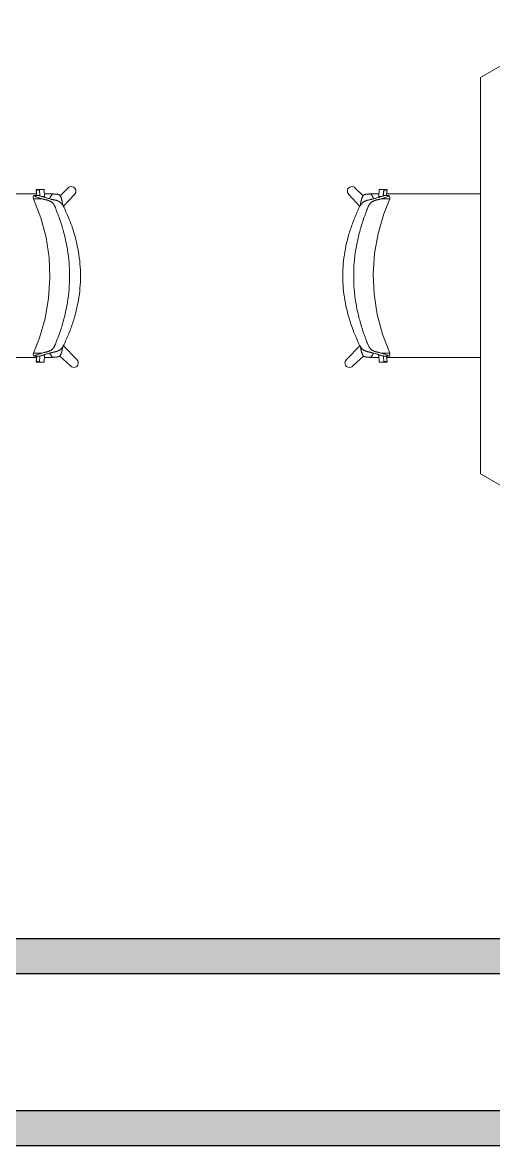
# Model space of a CAD drawing. Header units: millimetres. Extents: x 79795 to 317870, y -36033 to 97293.
# Drawn here: x 209211 to 210579, y 15107 to 18366 of the extents above; entities that cross this region are included whole.
import ezdxf

# ---------------------------------------------------------------- set-up
doc = ezdxf.new("R2010")
doc.units = ezdxf.units.MM
doc.header["$MEASUREMENT"] = 0
for name, color, linetype, lineweight in [('CSM-STL-XX-ZZ-M3-A-XXXX-00001_detached _19_04_21__rvt-1-Level 4$0$A-WALL-PATT', 7, 'CONTINUOUS', 9), ('CSM-STL-XX-ZZ-M3-A-XXXX-00001_detached _19_04_21__rvt-1-Level 4$0$I-WALL', 7, 'CONTINUOUS', 9), ('I-FURN', 8, 'CONTINUOUS', 9)]:
    doc.layers.add(name, color=color, linetype=linetype, lineweight=lineweight)

msp = doc.modelspace()

# ---------------------------------------------------------------- hatches: boundary and pattern name
at = {"layer": 'CSM-STL-XX-ZZ-M3-A-XXXX-00001_detached _19_04_21__rvt-1-Level 4$0$A-WALL-PATT'}
for points in [[(212299.8, 15606.3), (212400.8, 15606.3), (212400.8, 15707.3), (205200.8, 15707.3), (205200.8, 15606.3), (211807.1, 15606.3)], [(212400.8, 15107.3), (212400.8, 15208.3), (205301.8, 15208.3), (205301.8, 15107.3), (211807.1, 15107.3)]]:
    msp.add_hatch(color=256, dxfattribs=at).paths.add_polyline_path(points, flags=0)

# ---------------------------------------------------------------- linework, layer by layer
at = {"layer": 'CSM-STL-XX-ZZ-M3-A-XXXX-00001_detached _19_04_21__rvt-1-Level 4$0$I-WALL', "lineweight": 30}
for p, q in [((212400.8, 15707.3), (205200.8, 15707.3)), ((205301.8, 15606.3), (212299.8, 15606.3)), ((212299.8, 15208.3), (205301.8, 15208.3)), ((205301.8, 15107.3), (212400.8, 15107.3))]:
    msp.add_line(p, q, dxfattribs=at)
at = {"layer": 'I-FURN'}
for p, q in [((211536.9, 18781.5), (210541, 18206.5)), ((210541, 18206.5), (210541, 17056.5)), ((209242.7, 17858.1), (209242.9, 17859.6)), ((209242.8, 17856.2), (209242.7, 17858.1)), ((209242.9, 17859.6), (209243.7, 17861.7)), ((209243.7, 17861.7), (209244.9, 17863.5)), ((209260.6, 17863.5), (209247, 17863.5)), ((209251.1, 17880.7), (209253.2, 17863.5)), ((209251.2, 17881.6), (209253.3, 17863.5)), ((209264.5, 17881.6), (209251.2, 17881.6)), ((209262, 17863), (209260.8, 17880.3)), ((209262.1, 17862.9), (209260.9, 17881.3)), ((209260.9, 17881.3), (209274.2, 17881.3)), ((209275.6, 17861.4), (209266.7, 17861.4)), ((209275.5, 17860.4), (209269.6, 17860.4)), ((209274.2, 17881.3), (209275.6, 17861.4)), ((209343.5, 17885.2), (209320.7, 17863.1)), ((209330, 17831.9), (209362.2, 17867)), ((210158.8, 17867), (210191, 17831.9)), ((210200.3, 17863.1), (210177.5, 17885.2)), ((210245.4, 17861.4), (210246.8, 17881.3)), ((210254.3, 17861.4), (210245.4, 17861.4)), ((210251.4, 17860.4), (210245.5, 17860.4)), ((210246.8, 17881.3), (210260.1, 17881.3)), ((210269.8, 17881.6), (210256.5, 17881.6)), ((210260.1, 17881.3), (210258.9, 17862.9)), ((210260.2, 17880.3), (210259, 17863)), ((210274, 17863.5), (210260.4, 17863.5)), ((210267.7, 17863.5), (210269.8, 17881.6)), ((210267.8, 17863.5), (210269.9, 17880.7)), ((210276.1, 17863.5), (210277.2, 17861.9)), ((210277.2, 17861.9), (210277.9, 17860.2)), ((210277.9, 17860.2), (210278.2, 17858.7)), ((210278.2, 17858.7), (210278.2, 17856.4)), ((209243.3, 17854.4), (209242.8, 17856.2)), ((209243.3, 17854.4), (209264.6, 17799.2)), ((210260.2, 17810.4), (210277.7, 17854.4)), ((210278.2, 17856.4), (210277.7, 17854.4)), ((209264.6, 17799.2), (209279.8, 17742.1)), ((210243.8, 17753.6), (210260.2, 17810.4)), ((209279.8, 17742.1), (209288.7, 17683.7)), ((210233.6, 17695.4), (210243.8, 17753.6)), ((210229.7, 17636.4), (210233.6, 17695.4)), ((209288.7, 17683.7), (209291.3, 17624.6)), ((210232.3, 17577.3), (210229.7, 17636.4)), ((209291.3, 17624.6), (209287.4, 17565.6)), ((209287.4, 17565.6), (209277.2, 17507.3)), ((210241.2, 17518.9), (210232.3, 17577.3)), ((209277.2, 17507.3), (209260.8, 17450.5)), ((210256.4, 17461.7), (210241.2, 17518.9)), ((209260.8, 17450.5), (209243.3, 17406.6)), ((210277.7, 17406.6), (210256.4, 17461.7)), ((209242.8, 17404.8), (209242.7, 17402.9)), ((209242.7, 17402.9), (209242.9, 17401.4)), ((209243.3, 17406.6), (209242.8, 17404.8)), ((209272.6, 17401.5), (209275.6, 17401.5)), ((209368.9, 17388), (209329.4, 17428.7)), ((210191.6, 17428.7), (210152.1, 17388)), ((210245.4, 17401.5), (210248.4, 17401.5)), ((210278.2, 17404.5), (210277.7, 17406.6)), ((210277.9, 17400.8), (210278.2, 17402.2)), ((210278.2, 17402.2), (210278.2, 17404.5)), ((209242.9, 17401.4), (209243.7, 17399.3)), ((209243.7, 17399.3), (209244.9, 17397.5)), ((209260.6, 17397.5), (209247, 17397.5)), ((209253.2, 17397.5), (209251.1, 17380.3)), ((209251.1, 17380.3), (209264.5, 17380.3)), ((209253.1, 17397.5), (209251.2, 17381.3)), ((209260.8, 17380.6), (209262, 17398)), ((209274.2, 17380.6), (209260.8, 17380.6)), ((209269.6, 17400.5), (209275.5, 17400.5)), ((209275.5, 17400.5), (209274.2, 17380.6)), ((209319.1, 17398.3), (209350.7, 17369.3)), ((210170.3, 17369.3), (210201.9, 17398.3)), ((210246.8, 17380.6), (210245.5, 17400.5)), ((210245.5, 17400.5), (210251.4, 17400.5)), ((210260.2, 17380.6), (210246.8, 17380.6)), ((210256.5, 17380.3), (210269.9, 17380.3)), ((210259, 17398), (210260.2, 17380.6)), ((210274, 17397.5), (210260.4, 17397.5)), ((210269.9, 17380.3), (210267.8, 17397.5)), ((210269.8, 17381.3), (210267.9, 17397.5)), ((210276.1, 17397.5), (210277.2, 17399)), ((210277.2, 17399), (210277.9, 17400.8)), ((210541, 17056.5), (211536.9, 16481.5))]:
    msp.add_line(p, q, dxfattribs=at)
for centre, start, end in [((209353.4, 17876.8), 311.9896, 139.6059), ((210167.6, 17876.8), 40.3941, 228.0104), ((209360.4, 17378.1), 221.9662, 49.5824), ((210160.6, 17378.1), 130.4176, 318.0338)]:
    msp.add_arc(centre, 13.1, start, end, dxfattribs=at)
for centre, start_param, end_param in [((209256.5, 17897.1), 2.819103, 3.398599), ((209256.5, 17898.1), 2.819103, 3.398599), ((209269.9, 17898.1), 2.819103, 2.890747), ((210251.1, 17898.1), 3.380441, 3.464082), ((210264.4, 17898.1), 2.884586, 3.464082), ((210264.5, 17897.1), 2.884586, 3.464082), ((209256.5, 17363.8), 6.026179, 6.605675), ((209256.5, 17364.8), 6.026179, 6.605675), ((209269.9, 17363.8), 0.249171, 0.322489), ((210251.1, 17363.8), 5.960696, 6.044337), ((210264.4, 17364.8), 5.960696, 6.540192), ((210264.5, 17363.8), 5.960696, 6.540192)]:
    msp.add_ellipse(centre, major_axis=(0, 17.4), ratio=0.978487, start_param=start_param, end_param=end_param, dxfattribs=at)
for points, knots in [([(208979.4, 17868.8), (208979.5, 17868.8), (208984.7, 17868.8), (208995, 17868.8), (209010.4, 17868.8), (209025.5, 17868.8), (209038, 17868.8), (209048.1, 17868.8), (209055.8, 17868.8), (209063.4, 17868.8), (209073.4, 17868.8), (209085.8, 17868.8), (209098.2, 17868.8), (209108.1, 17868.8), (209115.7, 17868.8), (209123.3, 17868.8), (209133.3, 17868.8), (209145.7, 17868.8), (209158.2, 17868.8), (209168.2, 17868.8), (209175.9, 17868.8), (209183.6, 17868.8), (209193.7, 17868.8), (209206.2, 17868.8), (209221.2, 17868.8), (209236.6, 17868.8), (209247.4, 17868.8), (209253, 17868.8), (209253.4, 17868.8)], [-0.751114, -0.751114, -0.751114, -0.751114, -0.75, -0.7142857, -0.6785714, -0.6428571, -0.6071429, -0.5892857, -0.5714286, -0.5535714, -0.5357143, -0.5, -0.4642857, -0.4464286, -0.4285714, -0.4107143, -0.3928571, -0.3571429, -0.3214286, -0.3035714, -0.2857143, -0.2678571, -0.25, -0.2142857, -0.1785714, -0.1428571, -0.1071429, -0.103964, -0.103964, -0.103964, -0.103964]), ([(209247, 17863.5), (209246.4, 17863.5), (209245.6, 17863.5), (209244.9, 17863.5), (209244.8, 17863.5), (209245.4, 17863.5), (209246.2, 17863.5), (209246.6, 17863.5)], [0, 0, 0, 0, 0.125, 0.25, 0.375, 0.5, 0.5837817, 0.5837817, 0.5837817, 0.5837817]), ([(209267.7, 17861), (209269.6, 17860.4), (209272.8, 17859.3), (209277.9, 17857.9), (209282, 17856.7), (209286.2, 17855.6), (209290.7, 17854.4), (209294.7, 17853.3), (209298.1, 17852.5), (209300.2, 17851.9), (209301.9, 17851.5), (209303.6, 17851.2), (209305.3, 17850.9), (209307.1, 17850.5), (209308.4, 17850.2), (209309.6, 17849.8), (209310.4, 17849.5), (209310.9, 17849.3), (209311.3, 17849.2), (209311.7, 17849), (209312.2, 17848.8), (209313.1, 17848.4), (209314.4, 17847.9), (209316.1, 17847.3), (209317.8, 17846.5), (209319.5, 17845.6), (209321.2, 17844.4), (209322.6, 17843.3), (209323.6, 17842.3), (209324.2, 17841.7), (209324.6, 17841.3), (209325, 17840.8), (209325.5, 17840.1), (209326.5, 17838.9), (209327.8, 17837.1), (209329.4, 17834.6), (209331.5, 17831), (209334, 17825.9), (209335.8, 17821.1), (209336.7, 17818.6)], [0, 0, 0, 0, 0.142857, 0.214286, 0.285714, 0.357143, 0.428571, 0.5, 0.535714, 0.571429, 0.589286, 0.607143, 0.642857, 0.660714, 0.678571, 0.696429, 0.705357, 0.709821, 0.714286, 0.71875, 0.723214, 0.732143, 0.75, 0.767857, 0.785714, 0.803571, 0.821429, 0.839286, 0.848214, 0.852679, 0.857143, 0.861607, 0.866071, 0.875, 0.892857, 0.910714, 0.928571, 0.964286, 1, 1, 1, 1]), ([(209298.9, 17868.6), (209297.3, 17866.7), (209294.5, 17862.9), (209291.7, 17858.2), (209290.3, 17855.4), (209289.9, 17854.5)], [0, 0, 0, 0, 0.02777778, 0.05555556, 0.06696683, 0.06696683, 0.06696683, 0.06696683]), ([(209298.9, 17868.6), (209300, 17868.5), (209301.7, 17868.4), (209303.6, 17868.3), (209304.7, 17868.2), (209305.5, 17868.2), (209306.3, 17868.1), (209307.3, 17868), (209308.6, 17867.9), (209309.8, 17867.8), (209310.7, 17867.7), (209311.2, 17867.7), (209311.6, 17867.6), (209312, 17867.6), (209312.5, 17867.5), (209313.4, 17867.4), (209314.6, 17867.2), (209315.9, 17866.8), (209317.1, 17866.4), (209318.4, 17865.8), (209319.5, 17864.9), (209320.5, 17863.9), (209321.1, 17863), (209321.5, 17862.3), (209321.9, 17861.7), (209322.4, 17860.7), (209323, 17859.4), (209323.7, 17857.7), (209324.3, 17855.9), (209324.8, 17854.2), (209325.2, 17852.6), (209325.7, 17851), (209326.1, 17849.3), (209326.6, 17847.5), (209327.2, 17845), (209328.2, 17840.6), (209329, 17836.9), (209329.5, 17834.5)], [0, 0, 0, 0, 0.0625, 0.09375, 0.109375, 0.125, 0.140625, 0.15625, 0.1875, 0.21875, 0.234375, 0.242188, 0.25, 0.257812, 0.265625, 0.28125, 0.3125, 0.34375, 0.375, 0.40625, 0.4375, 0.46875, 0.484375, 0.5, 0.515625, 0.53125, 0.5625, 0.59375, 0.625, 0.65625, 0.6875, 0.71875, 0.75, 0.78125, 0.8125, 0.875, 1, 1, 1, 1]), ([(210184.3, 17818.6), (210185.2, 17821.1), (210187, 17825.9), (210189.5, 17831), (210191.6, 17834.6), (210193.2, 17837.1), (210194.5, 17838.9), (210195.4, 17840.1), (210196, 17840.8), (210196.4, 17841.3), (210196.8, 17841.7), (210197.4, 17842.3), (210198.4, 17843.3), (210199.8, 17844.4), (210201.5, 17845.6), (210203.2, 17846.5), (210204.9, 17847.3), (210206.6, 17847.9), (210207.9, 17848.4), (210208.8, 17848.8), (210209.3, 17849), (210209.7, 17849.2), (210210.1, 17849.3), (210210.6, 17849.5), (210211.4, 17849.8), (210212.6, 17850.2), (210213.9, 17850.5), (210215.7, 17850.9), (210217.4, 17851.2), (210219.1, 17851.5), (210220.3, 17851.8), (210221.6, 17852.1), (210223.3, 17852.6), (210226.3, 17853.3), (210230.3, 17854.4), (210234.8, 17855.6), (210239, 17856.7), (210243.1, 17857.9), (210246.9, 17858.9), (210250.3, 17860), (210252.3, 17860.7), (210253.3, 17861)], [0, 0, 0, 0, 0.035714, 0.071429, 0.089286, 0.107143, 0.125, 0.133929, 0.138393, 0.142857, 0.147321, 0.151786, 0.160714, 0.178571, 0.196429, 0.214286, 0.232143, 0.25, 0.267857, 0.276786, 0.28125, 0.285714, 0.290179, 0.294643, 0.303571, 0.321429, 0.339286, 0.357143, 0.392857, 0.410714, 0.428571, 0.446429, 0.464286, 0.5, 0.571429, 0.642857, 0.714286, 0.785714, 0.857143, 0.928571, 1, 1, 1, 1]), ([(210191.5, 17834.5), (210192, 17836.9), (210192.8, 17840.6), (210193.8, 17845), (210194.4, 17847.5), (210194.9, 17849.3), (210195.3, 17851), (210195.7, 17852.6), (210196.2, 17854.2), (210196.7, 17855.9), (210197.3, 17857.7), (210198, 17859.4), (210198.6, 17860.7), (210199.1, 17861.7), (210199.5, 17862.3), (210199.9, 17863), (210200.5, 17863.9), (210201.5, 17864.9), (210202.6, 17865.8), (210203.9, 17866.4), (210205.1, 17866.8), (210206.4, 17867.2), (210207.6, 17867.4), (210208.5, 17867.5), (210209, 17867.6), (210209.4, 17867.6), (210209.8, 17867.7), (210210.3, 17867.7), (210211.2, 17867.8), (210212.4, 17867.9), (210213.7, 17868), (210214.7, 17868.1), (210215.5, 17868.2), (210216.3, 17868.2), (210217.4, 17868.3), (210219.3, 17868.4), (210221, 17868.5), (210222.1, 17868.6)], [0, 0, 0, 0, 0.125, 0.1875, 0.21875, 0.25, 0.28125, 0.3125, 0.34375, 0.375, 0.40625, 0.4375, 0.46875, 0.484375, 0.5, 0.515625, 0.53125, 0.5625, 0.59375, 0.625, 0.65625, 0.6875, 0.71875, 0.734375, 0.742188, 0.75, 0.757812, 0.765625, 0.78125, 0.8125, 0.84375, 0.859375, 0.875, 0.890625, 0.90625, 0.9375, 1, 1, 1, 1]), ([(210231.1, 17854.5), (210230.7, 17855.4), (210229.3, 17858.2), (210226.5, 17862.9), (210223.7, 17866.7), (210222.1, 17868.6)], [0.93303317, 0.93303317, 0.93303317, 0.93303317, 0.94444444, 0.97222222, 1, 1, 1, 1]), ([(210267.6, 17868.8), (210268, 17868.8), (210273.6, 17868.8), (210284.4, 17868.8), (210299.8, 17868.8), (210314.8, 17868.8), (210327.3, 17868.8), (210337.4, 17868.8), (210345.1, 17868.8), (210352.7, 17868.8), (210362.8, 17868.8), (210375.3, 17868.8), (210387.7, 17868.8), (210397.7, 17868.8), (210405.3, 17868.8), (210412.9, 17868.8), (210422.8, 17868.8), (210435.2, 17868.8), (210447.6, 17868.8), (210457.6, 17868.8), (210465.2, 17868.8), (210472.8, 17868.8), (210482.9, 17868.8), (210495.5, 17868.8), (210510.6, 17868.8), (210526, 17868.8), (210536.2, 17868.8), (210541.3, 17868.8), (210541.3, 17868.8)], [-0.896036, -0.896036, -0.896036, -0.896036, -0.8928571, -0.8571429, -0.8214286, -0.7857143, -0.75, -0.7321429, -0.7142857, -0.6964286, -0.6785714, -0.6428571, -0.6071429, -0.5892857, -0.5714286, -0.5535714, -0.5357143, -0.5, -0.4642857, -0.4464286, -0.4285714, -0.4107143, -0.3928571, -0.3571429, -0.3214286, -0.2857143, -0.25, -0.2496035, -0.2496035, -0.2496035, -0.2496035]), ([(210274.4, 17863.5), (210274.8, 17863.5), (210275.6, 17863.5), (210276.2, 17863.5), (210276.1, 17863.5), (210275.4, 17863.5), (210274.6, 17863.5), (210274, 17863.5)], [0.4162183, 0.4162183, 0.4162183, 0.4162183, 0.5, 0.625, 0.75, 0.875, 1, 1, 1, 1]), ([(209244, 17854.4), (209244.2, 17854.4), (209244.9, 17854.4), (209246.9, 17854.4), (209250.8, 17854.4), (209258, 17854.4), (209264.5, 17854.4), (209268.3, 17854.4)], [0.4444444, 0.4444444, 0.4444444, 0.4444444, 0.5138889, 0.5833333, 0.7222222, 0.8611111, 1, 1, 1, 1]), ([(209310.6, 17818.6), (209309.9, 17821.1), (209308.4, 17825.8), (209306.3, 17830.8), (209304.5, 17834.4), (209303.1, 17836.9), (209301.9, 17838.7), (209301, 17839.9), (209300.5, 17840.6), (209300.1, 17841.1), (209299.7, 17841.6), (209299.2, 17842.2), (209298.2, 17843.1), (209296.9, 17844.3), (209295.2, 17845.5), (209293.4, 17846.5), (209291.8, 17847.3), (209290.1, 17848), (209288.8, 17848.6), (209288, 17848.9), (209287.5, 17849.2), (209287.1, 17849.3), (209286.8, 17849.5), (209286.3, 17849.7), (209285.6, 17850), (209284.5, 17850.3), (209283.4, 17850.7), (209281.9, 17851), (209280.4, 17851.2), (209278.9, 17851.5), (209277.8, 17851.7), (209276.6, 17852.1), (209275, 17852.5), (209272.2, 17853.3), (209269.8, 17853.9), (209268.3, 17854.4)], [0, 0, 0, 0, 0.0625, 0.125, 0.15625, 0.1875, 0.21875, 0.234375, 0.242188, 0.25, 0.257812, 0.265625, 0.28125, 0.3125, 0.34375, 0.375, 0.40625, 0.4375, 0.46875, 0.484375, 0.492188, 0.5, 0.507812, 0.515625, 0.53125, 0.5625, 0.59375, 0.625, 0.6875, 0.71875, 0.75, 0.78125, 0.8125, 0.875, 1, 1, 1, 1]), ([(210252.7, 17854.4), (210251.2, 17853.9), (210248.8, 17853.3), (210246, 17852.5), (210244.4, 17852.1), (210243.2, 17851.7), (210242.1, 17851.5), (210240.6, 17851.2), (210239.1, 17851), (210237.6, 17850.7), (210236.5, 17850.3), (210235.4, 17850), (210234.7, 17849.7), (210234.2, 17849.5), (210233.9, 17849.3), (210233.5, 17849.2), (210233, 17848.9), (210232.2, 17848.6), (210230.9, 17848), (210229.2, 17847.3), (210227.6, 17846.5), (210225.8, 17845.5), (210224.1, 17844.3), (210222.7, 17843.1), (210221.8, 17842.2), (210221.3, 17841.6), (210220.9, 17841.1), (210220.5, 17840.6), (210220, 17839.9), (210219.1, 17838.7), (210217.9, 17836.9), (210216.5, 17834.4), (210214.7, 17830.8), (210212.6, 17825.8), (210211.1, 17821.1), (210210.4, 17818.6)], [0, 0, 0, 0, 0.125, 0.1875, 0.21875, 0.25, 0.28125, 0.3125, 0.375, 0.40625, 0.4375, 0.46875, 0.484375, 0.492188, 0.5, 0.507812, 0.515625, 0.53125, 0.5625, 0.59375, 0.625, 0.65625, 0.6875, 0.71875, 0.734375, 0.742188, 0.75, 0.757812, 0.765625, 0.78125, 0.8125, 0.84375, 0.875, 0.9375, 1, 1, 1, 1]), ([(210252.7, 17854.4), (210255.7, 17854.4), (210261.1, 17854.4), (210267.5, 17854.4), (210272.2, 17854.4), (210274.9, 17854.4), (210276.3, 17854.4), (210276.8, 17854.4), (210277, 17854.4)], [0, 0, 0, 0, 0.1111111, 0.2222222, 0.3333333, 0.4444444, 0.5, 0.5555556, 0.5555556, 0.5555556, 0.5555556]), ([(209310.6, 17442.3), (209315.5, 17454.3), (209324.3, 17478.5), (209338.3, 17528), (209348.7, 17591.7), (209348.7, 17669.2), (209338.3, 17732.9), (209324.3, 17782.5), (209315.5, 17806.7), (209310.6, 17818.6)], [-1, -1, -1, -1, -0.9, -0.8, -0.6, -0.4, -0.2, -0.1, 0, 0, 0, 0]), ([(209336.7, 17818.6), (209344.2, 17802.6), (209357.3, 17769.7), (209373.1, 17712.8), (209381.6, 17648.3), (209378.5, 17577.3), (209366, 17519.5), (209350.8, 17474.8), (209341.7, 17453.1), (209336.7, 17442.3)], [-1, -1, -1, -1, -0.863636, -0.727273, -0.545455, -0.363636, -0.181818, -0.090909, 0, 0, 0, 0]), ([(210184.3, 17442.3), (210176.8, 17458.4), (210163.7, 17491.3), (210147.9, 17548.2), (210139.4, 17612.7), (210142.5, 17683.7), (210155, 17741.5), (210170.2, 17786.2), (210179.3, 17807.9), (210184.3, 17818.6)], [-1, -1, -1, -1, -0.863636, -0.727273, -0.545455, -0.363636, -0.181818, -0.090909, 0, 0, 0, 0]), ([(210210.4, 17818.6), (210205.5, 17806.7), (210196.7, 17782.5), (210182.7, 17732.9), (210172.3, 17669.2), (210172.3, 17591.7), (210182.6, 17528), (210196.7, 17478.5), (210205.5, 17454.3), (210210.4, 17442.3)], [-1, -1, -1, -1, -0.9, -0.8, -0.6, -0.4, -0.2, -0.1, 0, 0, 0, 0]), ([(209336.7, 17442.3), (209335.8, 17439.8), (209334, 17435.1), (209331.5, 17430), (209329.4, 17426.4), (209327.8, 17423.9), (209326.5, 17422), (209325.5, 17420.8), (209325, 17420.2), (209324.6, 17419.7), (209324.2, 17419.2), (209323.6, 17418.6), (209322.6, 17417.7), (209321.2, 17416.5), (209319.5, 17415.4), (209317.8, 17414.5), (209316.1, 17413.7), (209314.4, 17413), (209313.1, 17412.5), (209312.2, 17412.2), (209311.7, 17412), (209311.3, 17411.8), (209310.9, 17411.6), (209310.4, 17411.4), (209309.6, 17411.1), (209308.4, 17410.7), (209307.1, 17410.4), (209305.3, 17410.1), (209303.6, 17409.8), (209301.9, 17409.5), (209300.6, 17409.2), (209299.4, 17408.8), (209297.7, 17408.4), (209294.7, 17407.6), (209290.7, 17406.6), (209286.2, 17405.4), (209282, 17404.2), (209277.9, 17403.1), (209274.1, 17402), (209270.7, 17400.9), (209268.7, 17400.3), (209267.7, 17399.9)], [0, 0, 0, 0, 0.035714, 0.071429, 0.089286, 0.107143, 0.125, 0.133929, 0.138393, 0.142857, 0.147321, 0.151786, 0.160714, 0.178571, 0.196429, 0.214286, 0.232143, 0.25, 0.267857, 0.276786, 0.28125, 0.285714, 0.290179, 0.294643, 0.303571, 0.321429, 0.339286, 0.357143, 0.392857, 0.410714, 0.428571, 0.446429, 0.464286, 0.5, 0.571429, 0.642857, 0.714286, 0.785714, 0.857143, 0.928571, 1, 1, 1, 1]), ([(209268.3, 17406.6), (209269.8, 17407), (209272.2, 17407.7), (209275, 17408.5), (209276.6, 17408.9), (209277.8, 17409.2), (209278.9, 17409.5), (209280.4, 17409.8), (209281.9, 17410), (209283.4, 17410.3), (209284.5, 17410.6), (209285.6, 17411), (209286.3, 17411.3), (209286.8, 17411.5), (209287.1, 17411.6), (209287.5, 17411.8), (209288, 17412), (209288.8, 17412.4), (209290.1, 17413), (209291.8, 17413.7), (209293.4, 17414.5), (209295.2, 17415.5), (209296.9, 17416.6), (209298.2, 17417.8), (209299.2, 17418.8), (209299.7, 17419.4), (209300.1, 17419.9), (209300.5, 17420.4), (209301, 17421), (209301.9, 17422.2), (209303.1, 17424.1), (209304.5, 17426.6), (209306.3, 17430.2), (209308.4, 17435.2), (209309.9, 17439.9), (209310.6, 17442.3)], [0, 0, 0, 0, 0.125, 0.1875, 0.21875, 0.25, 0.28125, 0.3125, 0.375, 0.40625, 0.4375, 0.46875, 0.484375, 0.492188, 0.5, 0.507812, 0.515625, 0.53125, 0.5625, 0.59375, 0.625, 0.65625, 0.6875, 0.71875, 0.734375, 0.742188, 0.75, 0.757812, 0.765625, 0.78125, 0.8125, 0.84375, 0.875, 0.9375, 1, 1, 1, 1]), ([(210253.3, 17399.9), (210251.4, 17400.6), (210248.2, 17401.6), (210243.1, 17403.1), (210239, 17404.2), (210234.8, 17405.4), (210230.3, 17406.6), (210226.3, 17407.6), (210222.9, 17408.5), (210220.8, 17409.1), (210219.1, 17409.5), (210217.4, 17409.8), (210215.7, 17410.1), (210213.9, 17410.4), (210212.6, 17410.7), (210211.4, 17411.1), (210210.6, 17411.4), (210210.1, 17411.6), (210209.7, 17411.8), (210209.3, 17412), (210208.8, 17412.2), (210207.9, 17412.5), (210206.6, 17413), (210204.9, 17413.7), (210203.2, 17414.5), (210201.5, 17415.4), (210199.8, 17416.5), (210198.4, 17417.7), (210197.4, 17418.6), (210196.8, 17419.2), (210196.4, 17419.7), (210196, 17420.2), (210195.4, 17420.8), (210194.5, 17422), (210193.2, 17423.9), (210191.6, 17426.4), (210189.5, 17430), (210187, 17435.1), (210185.2, 17439.8), (210184.3, 17442.3)], [0, 0, 0, 0, 0.142857, 0.214286, 0.285714, 0.357143, 0.428571, 0.5, 0.535714, 0.571429, 0.589286, 0.607143, 0.642857, 0.660714, 0.678571, 0.696429, 0.705357, 0.709821, 0.714286, 0.71875, 0.723214, 0.732143, 0.75, 0.767857, 0.785714, 0.803571, 0.821429, 0.839286, 0.848214, 0.852679, 0.857143, 0.861607, 0.866071, 0.875, 0.892857, 0.910714, 0.928571, 0.964286, 1, 1, 1, 1]), ([(210210.4, 17442.3), (210211.1, 17439.9), (210212.6, 17435.2), (210214.7, 17430.2), (210216.5, 17426.6), (210217.9, 17424.1), (210219.1, 17422.2), (210220, 17421), (210220.5, 17420.4), (210220.9, 17419.9), (210221.3, 17419.4), (210221.8, 17418.8), (210222.7, 17417.8), (210224.1, 17416.6), (210225.8, 17415.5), (210227.6, 17414.5), (210229.2, 17413.7), (210230.9, 17413), (210232.2, 17412.4), (210233, 17412), (210233.5, 17411.8), (210233.9, 17411.6), (210234.2, 17411.5), (210234.7, 17411.3), (210235.4, 17411), (210236.5, 17410.6), (210237.6, 17410.3), (210239.1, 17410), (210240.6, 17409.8), (210242.1, 17409.5), (210243.2, 17409.2), (210244.4, 17408.9), (210246, 17408.5), (210248.8, 17407.7), (210251.2, 17407), (210252.7, 17406.6)], [0, 0, 0, 0, 0.0625, 0.125, 0.15625, 0.1875, 0.21875, 0.234375, 0.242188, 0.25, 0.257812, 0.265625, 0.28125, 0.3125, 0.34375, 0.375, 0.40625, 0.4375, 0.46875, 0.484375, 0.492188, 0.5, 0.507812, 0.515625, 0.53125, 0.5625, 0.59375, 0.625, 0.6875, 0.71875, 0.75, 0.78125, 0.8125, 0.875, 1, 1, 1, 1]), ([(209268.3, 17406.6), (209265.3, 17406.6), (209259.9, 17406.6), (209253.5, 17406.6), (209248.8, 17406.6), (209246.1, 17406.6), (209244.7, 17406.6), (209244.2, 17406.6), (209244, 17406.6)], [0, 0, 0, 0, 0.1111111, 0.2222222, 0.3333333, 0.4444444, 0.5, 0.5555556, 0.5555556, 0.5555556, 0.5555556]), ([(209290.6, 17407), (209290.8, 17406.6), (209291.9, 17404.3), (209294.5, 17400), (209297.3, 17396.2), (209298.9, 17394.3)], [0.93933321, 0.93933321, 0.93933321, 0.93933321, 0.94444444, 0.97222222, 1, 1, 1, 1]), ([(209329.5, 17428.3), (209329, 17426), (209328.2, 17422.2), (209327.2, 17417.8), (209326.6, 17415.4), (209326.1, 17413.5), (209325.7, 17411.8), (209325.2, 17410.3), (209324.8, 17408.7), (209324.3, 17407), (209323.7, 17405.2), (209323, 17403.5), (209322.4, 17402.2), (209321.9, 17401.2), (209321.5, 17400.5), (209321.1, 17399.8), (209320.5, 17399), (209319.5, 17398), (209318.4, 17397.1), (209317.1, 17396.5), (209315.9, 17396), (209314.6, 17395.7), (209313.4, 17395.5), (209312.5, 17395.4), (209312, 17395.3), (209311.6, 17395.2), (209311.2, 17395.2), (209310.7, 17395.1), (209309.8, 17395), (209308.6, 17394.9), (209307.3, 17394.8), (209306.3, 17394.8), (209305.5, 17394.7), (209304.7, 17394.6), (209303.6, 17394.6), (209301.7, 17394.5), (209300, 17394.4), (209298.9, 17394.3)], [0, 0, 0, 0, 0.125, 0.1875, 0.21875, 0.25, 0.28125, 0.3125, 0.34375, 0.375, 0.40625, 0.4375, 0.46875, 0.484375, 0.5, 0.515625, 0.53125, 0.5625, 0.59375, 0.625, 0.65625, 0.6875, 0.71875, 0.734375, 0.742188, 0.75, 0.757812, 0.765625, 0.78125, 0.8125, 0.84375, 0.859375, 0.875, 0.890625, 0.90625, 0.9375, 1, 1, 1, 1]), ([(210222.1, 17394.3), (210221, 17394.4), (210219.3, 17394.5), (210217.4, 17394.6), (210216.3, 17394.6), (210215.5, 17394.7), (210214.7, 17394.8), (210213.7, 17394.8), (210212.4, 17394.9), (210211.2, 17395), (210210.3, 17395.1), (210209.8, 17395.2), (210209.4, 17395.2), (210209, 17395.3), (210208.5, 17395.4), (210207.6, 17395.5), (210206.4, 17395.7), (210205.1, 17396), (210203.9, 17396.5), (210202.6, 17397.1), (210201.5, 17398), (210200.5, 17399), (210199.9, 17399.8), (210199.5, 17400.5), (210199.1, 17401.2), (210198.6, 17402.2), (210198, 17403.5), (210197.3, 17405.2), (210196.7, 17407), (210196.2, 17408.7), (210195.7, 17410.3), (210195.3, 17411.8), (210194.9, 17413.5), (210194.4, 17415.4), (210193.8, 17417.8), (210192.8, 17422.2), (210192, 17426), (210191.5, 17428.3)], [0, 0, 0, 0, 0.0625, 0.09375, 0.109375, 0.125, 0.140625, 0.15625, 0.1875, 0.21875, 0.234375, 0.242188, 0.25, 0.257812, 0.265625, 0.28125, 0.3125, 0.34375, 0.375, 0.40625, 0.4375, 0.46875, 0.484375, 0.5, 0.515625, 0.53125, 0.5625, 0.59375, 0.625, 0.65625, 0.6875, 0.71875, 0.75, 0.78125, 0.8125, 0.875, 1, 1, 1, 1]), ([(210222.1, 17394.3), (210223.7, 17396.2), (210226.5, 17400), (210229.1, 17404.3), (210230.2, 17406.6), (210230.4, 17407)], [0, 0, 0, 0, 0.02777778, 0.05555556, 0.06066679, 0.06066679, 0.06066679, 0.06066679]), ([(210277, 17406.6), (210276.8, 17406.6), (210276.1, 17406.6), (210274.1, 17406.6), (210270.2, 17406.6), (210263, 17406.6), (210256.5, 17406.6), (210252.7, 17406.6)], [0.4444444, 0.4444444, 0.4444444, 0.4444444, 0.5138889, 0.5833333, 0.7222222, 0.8611111, 1, 1, 1, 1]), ([(209253.5, 17394.1), (209252.8, 17394.1), (209249.5, 17394.1), (209243.7, 17394.1), (209235.9, 17394.1), (209228.1, 17394.1), (209218, 17394.1), (209205.7, 17394.1), (209193.4, 17394.1), (209183.5, 17394.1), (209175.9, 17394.1), (209168.3, 17394.1), (209158.3, 17394.1), (209145.8, 17394.1), (209131, 17394.1), (209115.8, 17394.1), (209100.6, 17394.1), (209085.7, 17394.1), (209073.2, 17394.1), (209063.1, 17394.1), (209055.5, 17394.1), (209047.8, 17394.1), (209037.8, 17394.1), (209025.3, 17394.1), (209012.9, 17394.1), (209002.8, 17394.1), (208995.1, 17394.1), (208987.5, 17394.1), (208982.3, 17394.1), (208979.6, 17394.1), (208979.4, 17394.1)], [-0.8977274, -0.8977274, -0.8977274, -0.8977274, -0.8928571, -0.875, -0.8571429, -0.8392857, -0.8214286, -0.7857143, -0.75, -0.7321429, -0.7142857, -0.6964286, -0.6785714, -0.6428571, -0.6071429, -0.5714286, -0.5357143, -0.5, -0.4642857, -0.4464286, -0.4285714, -0.4107143, -0.3928571, -0.3571429, -0.3214286, -0.3035714, -0.2857143, -0.2678571, -0.25, -0.2485148, -0.2485148, -0.2485148, -0.2485148]), ([(209246.6, 17397.5), (209246.2, 17397.5), (209245.4, 17397.5), (209244.8, 17397.5), (209244.9, 17397.5), (209245.6, 17397.5), (209246.4, 17397.5), (209247, 17397.5)], [0.4171888, 0.4171888, 0.4171888, 0.4171888, 0.5, 0.625, 0.75, 0.875, 1, 1, 1, 1]), ([(210541.3, 17394.1), (210541.2, 17394.1), (210538.6, 17394.1), (210533.5, 17394.1), (210525.8, 17394.1), (210518.2, 17394.1), (210508.1, 17394.1), (210495.7, 17394.1), (210483.2, 17394.1), (210473.2, 17394.1), (210465.5, 17394.1), (210457.9, 17394.1), (210447.8, 17394.1), (210435.3, 17394.1), (210420.3, 17394.1), (210405.2, 17394.1), (210390, 17394.1), (210375.2, 17394.1), (210362.7, 17394.1), (210352.7, 17394.1), (210345, 17394.1), (210337.5, 17394.1), (210327.6, 17394.1), (210315.3, 17394.1), (210303, 17394.1), (210292.9, 17394.1), (210285.1, 17394.1), (210277.3, 17394.1), (210271.5, 17394.1), (210268.2, 17394.1), (210267.5, 17394.1)], [-0.7508218, -0.7508218, -0.7508218, -0.7508218, -0.75, -0.7321429, -0.7142857, -0.6964286, -0.6785714, -0.6428571, -0.6071429, -0.5892857, -0.5714286, -0.5535714, -0.5357143, -0.5, -0.4642857, -0.4285714, -0.3928571, -0.3571429, -0.3214286, -0.3035714, -0.2857143, -0.2678571, -0.25, -0.2142857, -0.1785714, -0.1607143, -0.1428571, -0.125, -0.1071429, -0.1022726, -0.1022726, -0.1022726, -0.1022726]), ([(210274, 17397.5), (210274.6, 17397.5), (210275.4, 17397.5), (210276.1, 17397.5), (210276.2, 17397.5), (210275.6, 17397.5), (210274.8, 17397.5), (210274.4, 17397.5)], [0, 0, 0, 0, 0.125, 0.25, 0.375, 0.5, 0.5828112, 0.5828112, 0.5828112, 0.5828112])]:
    msp.add_open_spline(points, degree=3, knots=knots, dxfattribs=at)
for points in [[(209268.3, 17854.4), (209266.2, 17854.9), (209262.4, 17856), (209257.5, 17857.6), (209253.2, 17859.2), (209250, 17860.6), (209247.9, 17862.1), (209247.1, 17863), (209247, 17863.5)], [(209260.6, 17863.5), (209261.7, 17863.1), (209263.9, 17862.3), (209266.4, 17861.5), (209267.7, 17861)], [(209276.2, 17868.8), (209282.7, 17868.8), (209289, 17868.8), (209295.1, 17868.8)], [(209277.1, 17858.1), (209276.9, 17858.5), (209276.6, 17858.9), (209276.3, 17859.3)], [(209295.1, 17868.8), (209295.7, 17868.7), (209297, 17868.7), (209298.3, 17868.6), (209298.9, 17868.6)], [(210222.1, 17868.6), (210222.7, 17868.6), (210224, 17868.7), (210225.3, 17868.7), (210225.9, 17868.8)], [(210225.9, 17868.8), (210232, 17868.8), (210238.3, 17868.8), (210244.8, 17868.8)], [(210244.7, 17859.3), (210244.4, 17858.9), (210244.1, 17858.5), (210243.9, 17858.1)], [(210274, 17863.5), (210273.9, 17863), (210273.1, 17862.1), (210271, 17860.6), (210267.7, 17859.2), (210263.5, 17857.6), (210258.6, 17856), (210254.8, 17854.9), (210252.7, 17854.4)], [(210253.3, 17861), (210254.6, 17861.5), (210257.1, 17862.3), (210259.3, 17863.1), (210260.4, 17863.5)], [(209330.2, 17830.9), (209330, 17832.1), (209329.7, 17833.3), (209329.5, 17834.5)], [(209329.5, 17834.5), (209329.7, 17833.3), (209330, 17832.1), (209330.2, 17830.9)], [(210190.8, 17830.9), (210191, 17832.1), (210191.3, 17833.3), (210191.5, 17834.5)], [(210191.5, 17834.5), (210191.3, 17833.3), (210191, 17832.1), (210190.8, 17830.9)], [(209247, 17397.5), (209247.1, 17397.9), (209247.9, 17398.8), (209250, 17400.3), (209253.2, 17401.8), (209257.5, 17403.3), (209262.4, 17405), (209266.2, 17406.1), (209268.3, 17406.6)], [(209276.3, 17401.7), (209276.5, 17401.8), (209276.6, 17402), (209276.7, 17402.2)], [(210244.3, 17402.2), (210244.4, 17402), (210244.5, 17401.8), (210244.7, 17401.7)], [(210252.7, 17406.6), (210254.8, 17406.1), (210258.6, 17405), (210263.5, 17403.3), (210267.7, 17401.8), (210271, 17400.3), (210273.1, 17398.8), (210273.9, 17397.9), (210274, 17397.5)], [(209267.7, 17399.9), (209266.4, 17399.5), (209263.9, 17398.7), (209261.7, 17397.9), (209260.6, 17397.5)], [(209295.1, 17394.1), (209288.9, 17394.1), (209282.6, 17394.1), (209276.1, 17394.1)], [(209298.9, 17394.3), (209298.3, 17394.3), (209297, 17394.2), (209295.7, 17394.1), (209295.1, 17394.1)], [(210225.9, 17394.1), (210225.3, 17394.1), (210224, 17394.2), (210222.7, 17394.3), (210222.1, 17394.3)], [(210244.9, 17394.1), (210238.4, 17394.1), (210232.1, 17394.1), (210225.9, 17394.1)], [(210260.4, 17397.5), (210259.3, 17397.9), (210257.1, 17398.7), (210254.6, 17399.5), (210253.3, 17399.9)]]:
    msp.add_open_spline(points, degree=3, dxfattribs=at)

doc.saveas('drawing.dxf')
